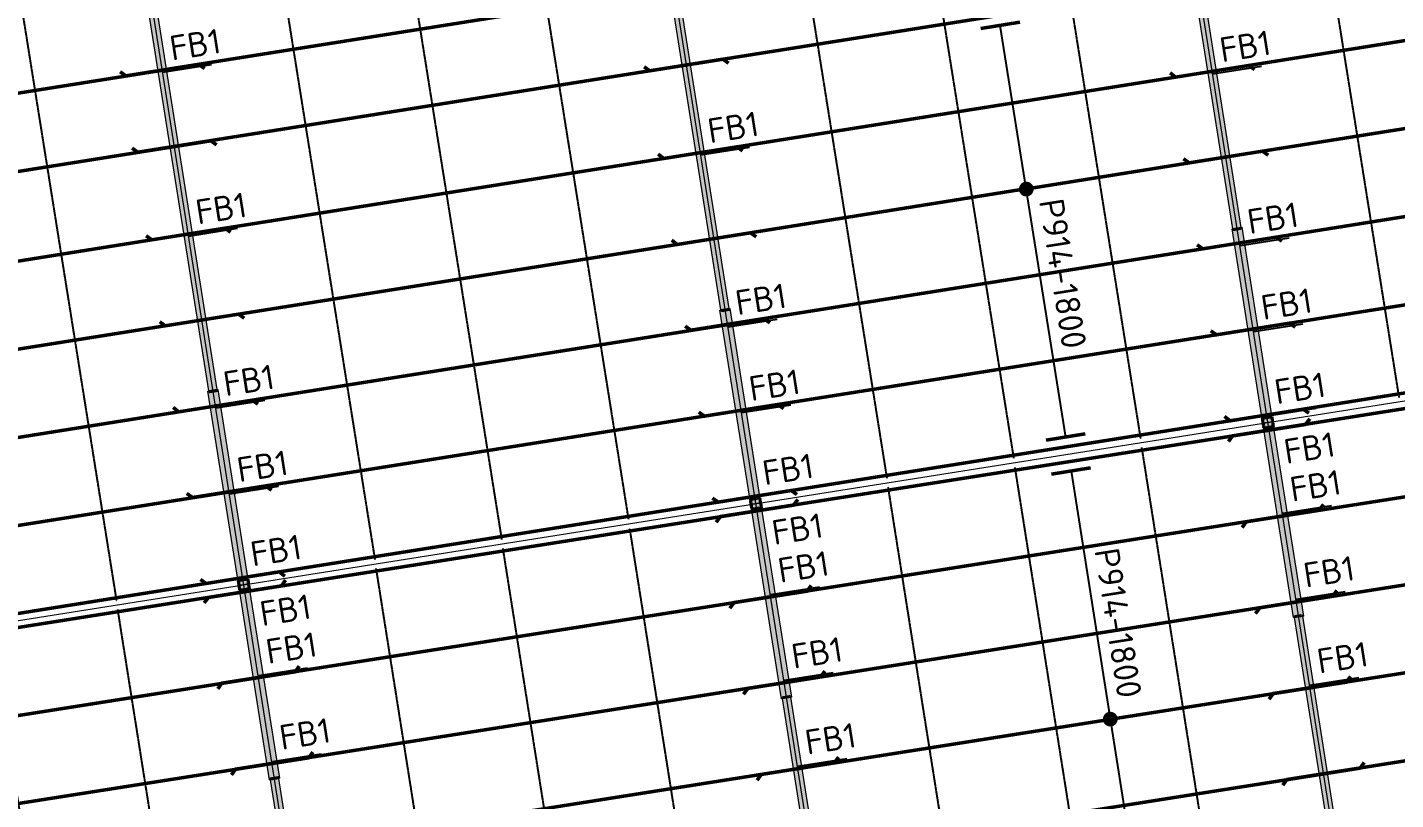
# Model space of a CAD drawing. Header units: millimetres. Extents: x 632 to 248581, y -2790 to 4057238.
# Drawn here: x 82256 to 109969, y 4022633 to 4038276 of the extents above; entities that cross this region are included whole.
import ezdxf

# ---------------------------------------------------------------- set-up
doc = ezdxf.new("R2010")
doc.units = ezdxf.units.MM
for name, pattern in [('Dash', [7, 5, -2]), ('Hidden', [4, 3, -1]), ('Hidden Half', [3, 2, -1])]:
    doc.linetypes.add(name, pattern=pattern)
for name, color, linetype, lineweight in [('S-280-A_STRUCT_FRAME', 2, 'Continuous', 18), ('S-280-M_STRUCT_FRAME', 12, 'Continuous', 13), ('S-280-MH_COLUMN', 52, 'Hidden Half', 13), ('Z-000-T_TEXT', 131, 'Continuous', 25), ('Z-030-M_GRID', 191, 'Continuous', 13), ('Z-060-M_DETAIL', 92, 'Continuous', 25)]:
    doc.layers.add(name, color=color, linetype=linetype, lineweight=lineweight)
doc.styles.add('ISOCPEUR_2', font='isocpeur.ttf', dxfattribs={"height": 500})
doc.styles.add('ISOCPEUR_3', font='isocpeur.ttf', dxfattribs={"height": 2.5})

# ---------------------------------------------------------------- blocks, each defined once
blk = doc.blocks.new('NRP_Framing-Steel-Purlin Z - P916 - EZ250-24-4046601-S6_011 - UPPER PURLIN PLAN - PART 3')
at = {"layer": 'S-280-M_STRUCT_FRAME', "color": 1, "lineweight": 50}
for p, q in [((-2236936, 4023264), (-2249604, 4021266)), ((-2236852, 4023378), (-2236936, 4023264)), ((-2249604, 4021266), (-2249687, 4021152))]:
    blk.add_line(p, q, dxfattribs=at)
blk = doc.blocks.new('NRP_Framing-Steel-Purlin Z - P915 - EZ250-19-4046629-S6_011 - UPPER PURLIN PLAN - PART 3')
at = {"layer": 'S-280-M_STRUCT_FRAME', "color": 3, "lineweight": 50}
for p, q in [((-2250939, 4039280), (-2262790, 4037395)), ((-2250824, 4039198), (-2250939, 4039280)), ((-2262790, 4037395), (-2262904, 4037477))]:
    blk.add_line(p, q, dxfattribs=at)
blk = doc.blocks.new('NRP_Framing-Steel-Purlin Z - P914 - EZ250-15-4047701-S6_011 - UPPER PURLIN PLAN - PART 3')
at = {"layer": 'S-280-M_STRUCT_FRAME', "color": 150, "lineweight": 50}
for p, q in [((-2249506, 4030235), (-2261359, 4028366)), ((-2249423, 4030349), (-2249506, 4030235)), ((-2261359, 4028366), (-2261443, 4028252))]:
    blk.add_line(p, q, dxfattribs=at)
blk = doc.blocks.new('NRP_Framing-Steel-Purlin Z - P916 - EZ250-24-4046602-S6_011 - UPPER PURLIN PLAN - PART 3')
at = {"layer": 'S-280-M_STRUCT_FRAME', "color": 1, "lineweight": 50}
for p, q in [((-2239754, 4041060), (-2252420, 4039044)), ((-2239640, 4040977), (-2239754, 4041060)), ((-2252420, 4039044), (-2252534, 4039127))]:
    blk.add_line(p, q, dxfattribs=at)
blk = doc.blocks.new('NRP_Framing-Steel-Purlin Z - P914 - EZ250-15-4047702-S6_011 - UPPER PURLIN PLAN - PART 3')
at = {"layer": 'S-280-M_STRUCT_FRAME', "color": 150, "lineweight": 50}
for p, q in [((-2249555, 4030544), (-2261406, 4028659)), ((-2249440, 4030462), (-2249555, 4030544)), ((-2261406, 4028659), (-2261520, 4028742))]:
    blk.add_line(p, q, dxfattribs=at)
blk = doc.blocks.new('NRP_Framing-Steel-Purlin Z - P916 - EZ250-24-V12-S6_011 - UPPER PURLIN PLAN - PART 3')
at = {"layer": 'S-280-M_STRUCT_FRAME', "color": 1, "lineweight": 50}
for p, q in [((-2237492, 4026778), (-2242944, 4025918)), ((-2237409, 4026892), (-2237492, 4026778)), ((-2243238, 4025872), (-2250161, 4024780)), ((-2250161, 4024780), (-2250244, 4024666))]:
    blk.add_line(p, q, dxfattribs=at)
blk = doc.blocks.new('NRP_Framing-Steel-Purlin Z - P914 - EZ250-15-V13-S6_011 - UPPER PURLIN PLAN - PART 3')
at = {"layer": 'S-280-M_STRUCT_FRAME', "color": 150, "lineweight": 50}
for p, q in [((-2248596, 4025128), (-2248679, 4025014)), ((-2248679, 4025014), (-2253315, 4024282)), ((-2253610, 4024236), (-2260532, 4023144)), ((-2260532, 4023144), (-2260616, 4023030))]:
    blk.add_line(p, q, dxfattribs=at)
blk = doc.blocks.new('NRP_Framing-Steel-Purlin Z - P916 - EZ250-24-V17-S6_011 - UPPER PURLIN PLAN - PART 3')
at = {"layer": 'S-280-M_STRUCT_FRAME', "color": 1, "lineweight": 50}
for p, q in [((-2239198, 4037546), (-2244649, 4036678)), ((-2239083, 4037463), (-2239198, 4037546)), ((-2244942, 4036632), (-2251863, 4035530)), ((-2251863, 4035530), (-2251978, 4035613))]:
    blk.add_line(p, q, dxfattribs=at)
blk = doc.blocks.new('NRP_Framing-Steel-Purlin Z - P914 - EZ250-15-V18-S6_011 - UPPER PURLIN PLAN - PART 3')
at = {"layer": 'S-280-M_STRUCT_FRAME', "color": 150, "lineweight": 50}
for p, q in [((-2250382, 4035766), (-2255017, 4035029)), ((-2250268, 4035684), (-2250382, 4035766)), ((-2255312, 4034982), (-2262233, 4033881)), ((-2262233, 4033881), (-2262347, 4033963))]:
    blk.add_line(p, q, dxfattribs=at)
blk = doc.blocks.new('NRP_Bridging Plan _v2_ - 3 Rows-4056086-S6_011 - UPPER PURLIN PLAN - PART 3')
at = {"layer": 'Z-060-M_DETAIL', "linetype": 'Hidden'}
for p, q in [((2270, 10164), (2270, -9588)), ((4870, 10164), (4870, -9588)), ((7470, 10164), (7470, -9588))]:
    blk.add_line(p, q, dxfattribs=at)
blk = doc.blocks.new('NRP_Bridging Plan _v2_ - 3 Rows-4056164-S6_011 - UPPER PURLIN PLAN - PART 3')
at = {"layer": 'Z-060-M_DETAIL', "linetype": 'Hidden'}
for p, q in [((2270, -10100), (2270, 9588)), ((4870, -10100), (4870, 9588)), ((7470, -10100), (7470, 9588))]:
    blk.add_line(p, q, dxfattribs=at)
blk = doc.blocks.new('NRP_Extent _v2_ - 1-200-4253790-S6_011 - UPPER PURLIN PLAN - PART 3')
at = {"layer": 'Z-060-M_DETAIL'}
blk.add_hatch(color=256, dxfattribs=at).paths.add_polyline_path([(-145, 39), (-150, 0), (-145, -39), (-130, -75), (-106, -106), (-75, -130), (-39, -145), (0, -150), (39, -145), (75, -130), (106, -106), (130, -75), (145, -39), (150, 0), (145, 39), (130, 75), (106, 106), (75, 130), (39, 145), (0, 150), (-39, 145), (-75, 130), (-106, 106), (-130, 75)])
at = {"layer": 'Z-060-M_DETAIL', "lineweight": 50}
for p, q in [((-3358, 400), (-3358, -400)), ((5087, 400), (5087, -400))]:
    blk.add_line(p, q, dxfattribs=at)
at = {"layer": 'Z-060-M_DETAIL'}
blk.add_line((5087, 0), (-3358, 0), dxfattribs=at)
blk = doc.blocks.new('NRP_Extent _v2_ - 1-200-4253866-S6_011 - UPPER PURLIN PLAN - PART 3')
at = {"layer": 'Z-060-M_DETAIL'}
blk.add_hatch(color=256, dxfattribs=at).paths.add_polyline_path([(145, -39), (150, 0), (145, 39), (130, 75), (106, 106), (75, 130), (39, 145), (0, 150), (-39, 145), (-75, 130), (-106, 106), (-130, 75), (-145, 39), (-150, 0), (-145, -39), (-129, -76), (-106, -106), (-75, -130), (-39, -145), (0, -150), (39, -145), (75, -130), (106, -106), (130, -75)])
at = {"layer": 'Z-060-M_DETAIL', "lineweight": 50}
for p, q in [((-3358, -400), (-3358, 400)), ((5087, -400), (5087, 400))]:
    blk.add_line(p, q, dxfattribs=at)
at = {"layer": 'Z-060-M_DETAIL'}
blk.add_line((5087, 0), (-3358, 0), dxfattribs=at)
blk = doc.blocks.new('NRP_Fly Brace BN - FB1-4028766-S6_011 - UPPER PURLIN PLAN - PART 3')
at = {"layer": 'Z-000-T_TEXT'}
blk.add_line((0, 0), (5, 0), dxfattribs=at)
at = {"layer": 'Z-000-T_TEXT', "lineweight": 13, "insert": (1.11, 3.49), "char_height": 2.5, "width": 6.0928, "attachment_point": 1, "style": 'ISOCPEUR_3'}
blk.add_mtext('FB1', dxfattribs=at)
blk = doc.blocks.new('NRP_Fly Brace BN - FB1-4067984-S6_011 - UPPER PURLIN PLAN - PART 3')
at = {"layer": 'Z-000-T_TEXT'}
blk.add_line((0, 0), (5, 0), dxfattribs=at)
at = {"layer": 'Z-000-T_TEXT', "lineweight": 13, "insert": (1.11, -1.27), "char_height": 2.5, "width": 6.0928, "attachment_point": 1, "style": 'ISOCPEUR_3'}
blk.add_mtext('FB1', dxfattribs=at)

msp = doc.modelspace()

# ---------------------------------------------------------------- hatches: boundary and pattern name
at = {"layer": 'S-280-M_STRUCT_FRAME'}
for points in [[(106673.3, 4034196.6), (106842.2, 4034223.3), (105049.3, 4045542.5), (104880.4, 4045515.7), (106668.6, 4034225.7)], [(96302.5, 4032554), (96471.4, 4032580.7), (94697.6, 4043779.8), (94528.7, 4043753.1), (96064, 4034060)], [(85931.8, 4030911.4), (86100.7, 4030938.1), (84326.9, 4042137.2), (84158, 4042110.4)], [(107278.1, 4030256.2), (107484.6, 4030288.9), (106861, 4034225.7), (106654.6, 4034193), (106675.7, 4034060)], [(106842.2, 4034223.3), (106778.9, 4034212.7), (106783.8, 4034213.5)], [(96907.4, 4028613.6), (97113.9, 4028646.3), (96490.3, 4032583.3), (96283.8, 4032550.6)], [(96471.4, 4032580.7), (96435.7, 4032574.7), (96438.7, 4032575.1)], [(86536.7, 4026971), (86743.1, 4027003.7), (86119.5, 4030940.7), (85913.1, 4030908)], [(86100.7, 4030938.1), (86065, 4030932.1), (86067.9, 4030932.5)], [(107484.6, 4030288.9), (107278.1, 4030256.2), (107901.7, 4026319.4), (108108.1, 4026352)], [(97531, 4024676.5), (97737.4, 4024709.2), (97113.9, 4028646.3), (96907.4, 4028613.6), (97323.7, 4025985.4)], [(87160.3, 4023033.9), (87366.7, 4023066.6), (86743.1, 4027003.7), (86536.7, 4026971), (86692.8, 4025985.4)], [(109705.4, 4015052.9), (109874.3, 4015079.7), (108089.4, 4026348.6), (107920.5, 4026321.8), (109252.8, 4017910.8)], [(108089.4, 4026348.6), (108042.3, 4026341.6), (108038.4, 4026341)], [(108089.4, 4026348.6), (108089.4, 4026349.1), (108042.3, 4026341.6)], [(99323.7, 4013480.1), (99492.6, 4013506.9), (97718.7, 4024705.9), (97549.8, 4024679.2), (98621.9, 4017910.8)], [(97718.7, 4024705.9), (97694.6, 4024702.4), (97692.4, 4024702.1)], [(97718.7, 4024705.9), (97716.8, 4024705.9), (97694.6, 4024702.4)], [(87348, 4023063.3), (87179.1, 4023036.6), (88952.9, 4011837.5), (89121.8, 4011864.2)], [(87348, 4023063.3), (87323.9, 4023059.8), (87321.7, 4023059.4)], [(87348, 4023063.3), (87346.1, 4023063.3), (87323.9, 4023059.8)]]:
    msp.add_hatch(color=9, dxfattribs=at).paths.add_polyline_path(points)

# ---------------------------------------------------------------- linework, layer by layer
at = {"layer": 'S-280-M_STRUCT_FRAME', "color": 55}
for p, q in [((106673.3, 4034196.6), (104880.4, 4045515.7)), ((106842.2, 4034223.3), (105049.3, 4045542.5)), ((96302.5, 4032554), (94528.7, 4043753.1)), ((96471.4, 4032580.7), (94697.6, 4043779.8)), ((85931.8, 4030911.4), (84158, 4042110.4)), ((86100.7, 4030938.1), (84326.9, 4042137.2)), ((106654.6, 4034193), (106861, 4034225.7)), ((107278.1, 4030256.2), (106654.6, 4034193)), ((106842.2, 4034223.3), (106673.3, 4034196.6)), ((106673.3, 4034196.6), (106673.4, 4034195.7)), ((106842.3, 4034222.5), (106842.2, 4034223.3)), ((107484.6, 4030288.9), (106861, 4034225.7)), ((96283.8, 4032550.6), (96490.3, 4032583.3)), ((96471.4, 4032580.7), (96302.5, 4032554)), ((97113.9, 4028646.3), (96490.3, 4032583.3)), ((96907.4, 4028613.6), (96283.8, 4032550.6)), ((85913.1, 4030908), (86119.5, 4030940.7)), ((86536.7, 4026971), (85913.1, 4030908)), ((86100.7, 4030938.1), (85931.8, 4030911.4)), ((86743.1, 4027003.7), (86119.5, 4030940.7)), ((107278.1, 4030256.2), (107484.6, 4030288.9)), ((107484.6, 4030288.9), (107278.1, 4030256.2)), ((107901.7, 4026319.4), (107278.1, 4030256.2)), ((108108.1, 4026352), (107484.6, 4030288.9)), ((96907.4, 4028613.6), (97113.9, 4028646.3)), ((97113.9, 4028646.3), (96907.4, 4028613.6)), ((97531, 4024676.5), (96907.4, 4028613.6)), ((97737.4, 4024709.2), (97113.9, 4028646.3)), ((86536.7, 4026971), (86743.1, 4027003.7)), ((86743.1, 4027003.7), (86536.7, 4026971)), ((87160.3, 4023033.9), (86536.7, 4026971)), ((87366.7, 4023066.6), (86743.1, 4027003.7)), ((108108.1, 4026352), (107901.7, 4026319.4)), ((107920.4, 4026322.7), (107920.5, 4026321.8)), ((107920.5, 4026321.8), (108089.4, 4026348.6)), ((109705.4, 4015052.9), (107920.5, 4026321.8)), ((108089.4, 4026348.6), (108089.3, 4026349.4)), ((109874.3, 4015079.7), (108089.4, 4026348.6)), ((97737.4, 4024709.2), (97531, 4024676.5)), ((97549.8, 4024679.2), (97718.7, 4024705.9)), ((99323.7, 4013480.1), (97549.8, 4024679.2)), ((99492.6, 4013506.9), (97718.7, 4024705.9)), ((87366.7, 4023066.6), (87160.3, 4023033.9)), ((87179.1, 4023036.6), (87348, 4023063.3)), ((88952.9, 4011837.5), (87179.1, 4023036.6)), ((89121.8, 4011864.2), (87348, 4023063.3))]:
    msp.add_line(p, q, dxfattribs=at)
at = {"layer": 'S-280-M_STRUCT_FRAME', "color": 55, "linetype": 'Dash'}
for p, q in [((106673.4, 4034195.7), (106754.4, 4034208.6)), ((106673.4, 4034195.7), (106677.9, 4034167.1)), ((106759, 4034180), (106677.9, 4034167.1)), ((106677.9, 4034167.1), (106678.1, 4034166.3)), ((106678.1, 4034166.3), (106847, 4034193)), ((106754.4, 4034208.6), (106759, 4034180)), ((106761.2, 4034209.7), (106842.3, 4034222.5)), ((106765.8, 4034181), (106761.2, 4034209.7)), ((106761.2, 4034209.7), (106761.2, 4034209.7)), ((106846.8, 4034193.9), (106765.8, 4034181)), ((106846.8, 4034193.9), (106842.3, 4034222.5)), ((106847, 4034193), (106846.8, 4034193.9)), ((96390.7, 4032566.9), (96471.6, 4032579.7)), ((96471.6, 4032579.7), (96471.4, 4032580.7)), ((96476.1, 4032551.1), (96471.6, 4032579.7)), ((96302.5, 4032554), (96302.7, 4032553)), ((96302.7, 4032553), (96383.5, 4032565.8)), ((96302.7, 4032553), (96307.2, 4032524.4)), ((96388.1, 4032537.2), (96307.2, 4032524.4)), ((96307.2, 4032524.4), (96307.4, 4032523.4)), ((96307.4, 4032523.4), (96476.3, 4032550.1)), ((96383.5, 4032565.8), (96388.1, 4032537.2)), ((96390.7, 4032566.9), (96390.7, 4032567)), ((96395.3, 4032538.3), (96390.7, 4032566.9)), ((96476.1, 4032551.1), (96395.3, 4032538.3)), ((96476.3, 4032550.1), (96476.1, 4032551.1)), ((85931.8, 4030911.4), (85932, 4030910.4)), ((85932, 4030910.4), (86012.8, 4030923.2)), ((85932, 4030910.3), (85936.5, 4030881.7)), ((85936.7, 4030880.8), (86105.6, 4030907.5)), ((86012.8, 4030923.2), (86017.4, 4030894.5)), ((86020, 4030924.3), (86100.9, 4030937.1)), ((86020, 4030924.3), (86020, 4030924.4)), ((86024.6, 4030895.7), (86020, 4030924.3)), ((86105.4, 4030908.5), (86024.6, 4030895.7)), ((86100.9, 4030937.1), (86100.7, 4030938.1)), ((86105.4, 4030908.5), (86100.9, 4030937.1)), ((86105.6, 4030907.5), (86105.4, 4030908.5)), ((86017.4, 4030894.5), (85936.5, 4030881.7)), ((85936.5, 4030881.7), (85936.7, 4030880.8)), ((108084.6, 4026378.9), (107915.7, 4026352.1)), ((107915.7, 4026352.1), (107915.9, 4026351.3)), ((107915.9, 4026351.3), (107996.9, 4026364.1)), ((107915.9, 4026351.3), (107920.4, 4026322.7)), ((108001.5, 4026335.5), (107920.4, 4026322.7)), ((107996.9, 4026364.1), (108001.5, 4026335.5)), ((108003.7, 4026365.2), (108084.8, 4026378.1)), ((108008.3, 4026336.6), (108003.7, 4026365.2)), ((108089.3, 4026349.4), (108008.3, 4026336.6)), ((108008.3, 4026336.5), (108008.3, 4026336.6)), ((108084.8, 4026378.1), (108084.6, 4026378.9)), ((108089.3, 4026349.5), (108084.8, 4026378.1)), ((97713.9, 4024736.5), (97545, 4024709.8)), ((97545, 4024709.8), (97545.1, 4024708.8)), ((97545.1, 4024708.8), (97626, 4024721.6)), ((97545.1, 4024708.8), (97549.7, 4024680.2)), ((97630.5, 4024693), (97549.7, 4024680.2)), ((97549.7, 4024680.2), (97549.8, 4024679.2)), ((97626, 4024721.6), (97630.5, 4024693)), ((97633.2, 4024722.7), (97714, 4024735.6)), ((97637.7, 4024694.1), (97633.2, 4024722.7)), ((97718.6, 4024706.9), (97637.7, 4024694.1)), ((97637.7, 4024694), (97637.7, 4024694.1)), ((97714, 4024735.6), (97713.9, 4024736.5)), ((97718.6, 4024707), (97714, 4024735.6)), ((97718.7, 4024705.9), (97718.6, 4024706.9)), ((87343.2, 4023093.9), (87174.3, 4023067.2)), ((87174.3, 4023067.2), (87174.4, 4023066.2)), ((87174.4, 4023066.2), (87255.3, 4023079)), ((87174.4, 4023066.2), (87178.9, 4023037.6)), ((87259.8, 4023050.4), (87179, 4023037.5)), ((87179, 4023037.5), (87179.1, 4023036.6)), ((87255.3, 4023079), (87259.8, 4023050.4)), ((87262.5, 4023080.1), (87343.3, 4023092.9)), ((87267, 4023051.5), (87262.5, 4023080.1)), ((87347.9, 4023064.3), (87267, 4023051.5)), ((87267, 4023051.4), (87267, 4023051.5)), ((87343.3, 4023092.9), (87343.2, 4023093.9)), ((87347.8, 4023064.3), (87343.3, 4023092.9)), ((87348, 4023063.3), (87347.9, 4023064.3))]:
    msp.add_line(p, q, dxfattribs=at)
at = {"layer": 'S-280-MH_COLUMN', "lineweight": 35}
for p, q in [((107266.9, 4030356.1), (107464.4, 4030387.4)), ((107298.2, 4030158.6), (107266.9, 4030356.1)), ((107459.4, 4030380.6), (107273.7, 4030351.2)), ((107488.8, 4030194.9), (107459.4, 4030380.6)), ((107464.4, 4030387.4), (107495.7, 4030189.9)), ((107273.7, 4030351.2), (107303.1, 4030165.5)), ((107495.7, 4030189.9), (107298.2, 4030158.6)), ((107303.1, 4030165.5), (107488.8, 4030194.9)), ((96896.1, 4028713.5), (97093.7, 4028744.8)), ((96927.4, 4028516), (96896.1, 4028713.5)), ((97088.7, 4028737.9), (96903, 4028708.5)), ((96903, 4028708.5), (96932.4, 4028522.8)), ((97118.1, 4028552.3), (97088.7, 4028737.9)), ((97093.7, 4028744.8), (97125, 4028547.3)), ((97125, 4028547.3), (96927.4, 4028516)), ((96932.4, 4028522.8), (97118.1, 4028552.3)), ((86525.4, 4027070.9), (86723, 4027102.2)), ((86556.7, 4026873.4), (86525.4, 4027070.9)), ((86718, 4027095.3), (86532.3, 4027065.9)), ((86532.3, 4027065.9), (86561.7, 4026880.2)), ((86747.4, 4026909.6), (86718, 4027095.3)), ((86723, 4027102.2), (86754.3, 4026904.7)), ((86754.3, 4026904.7), (86556.7, 4026873.4)), ((86561.7, 4026880.2), (86747.4, 4026909.6))]:
    msp.add_line(p, q, dxfattribs=at)
at = {"layer": 'Z-030-M_GRID'}
for p, q in [((111552.4, 4003938.6), (103511.6, 4054704.1)), ((101181.7, 4002296), (93140.9, 4053061.5)), ((90811, 4000653.3), (82770.2, 4051418.9)), ((33625.3, 4018590.3), (130256.7, 4033895.8))]:
    msp.add_line(p, q, dxfattribs=at)

# ---------------------------------------------------------------- block references
at = {"layer": 'S-280-M_STRUCT_FRAME', "color": 3, "lineweight": 50}
for p in [(2357652.5, 0), (2336423.5, -207), (2347038, -103.5), (2347282.9, -1649.7), (2336668.4, -1753.2), (2336913.3, -3299.4)]:
    msp.add_blockref('NRP_Framing-Steel-Purlin Z - P915 - EZ250-19-4046629-S6_011 - UPPER PURLIN PLAN - PART 3', p, dxfattribs=at)
at = {"layer": 'S-280-M_STRUCT_FRAME', "color": 1, "lineweight": 50}
for name, p in [('NRP_Framing-Steel-Purlin Z - P916 - EZ250-24-4046602-S6_011 - UPPER PURLIN PLAN - PART 3', (2357933.4, -1773.4)), ('NRP_Framing-Steel-Purlin Z - P916 - EZ250-24-V17-S6_011 - UPPER PURLIN PLAN - PART 3', (2357652.5, 0)), ('NRP_Framing-Steel-Purlin Z - P916 - EZ250-24-4046602-S6_011 - UPPER PURLIN PLAN - PART 3', (2358484.8, -5254.6)), ('NRP_Framing-Steel-Purlin Z - P916 - EZ250-24-4046602-S6_011 - UPPER PURLIN PLAN - PART 3', (2358760.5, -6995.1)), ('NRP_Framing-Steel-Purlin Z - P916 - EZ250-24-4046602-S6_011 - UPPER PURLIN PLAN - PART 3', (2359036.2, -8735.7)), ('NRP_Framing-Steel-Purlin Z - P916 - EZ250-24-4046601-S6_011 - UPPER PURLIN PLAN - PART 3', (2356268.9, 8735.7)), ('NRP_Framing-Steel-Purlin Z - P916 - EZ250-24-4046601-S6_011 - UPPER PURLIN PLAN - PART 3', (2356544.6, 6995.1)), ('NRP_Framing-Steel-Purlin Z - P916 - EZ250-24-4046601-S6_011 - UPPER PURLIN PLAN - PART 3', (2356820.3, 5254.6)), ('NRP_Framing-Steel-Purlin Z - P916 - EZ250-24-V12-S6_011 - UPPER PURLIN PLAN - PART 3', (2357652.5, 0)), ('NRP_Framing-Steel-Purlin Z - P916 - EZ250-24-4046601-S6_011 - UPPER PURLIN PLAN - PART 3', (2357371.6, 1773.4)), ('NRP_Framing-Steel-Purlin Z - P916 - EZ250-24-4046601-S6_011 - UPPER PURLIN PLAN - PART 3', (2357652.5, 0))]:
    msp.add_blockref(name, p, dxfattribs=at)
at = {"layer": 'S-280-M_STRUCT_FRAME', "color": 150, "lineweight": 50}
for name, p in [('NRP_Framing-Steel-Purlin Z - P914 - EZ250-15-4047702-S6_011 - UPPER PURLIN PLAN - PART 3', (2356549.8, 6962.3)), ('NRP_Framing-Steel-Purlin Z - P914 - EZ250-15-4047702-S6_011 - UPPER PURLIN PLAN - PART 3', (2346180.2, 5312.6)), ('NRP_Framing-Steel-Purlin Z - P914 - EZ250-15-V18-S6_011 - UPPER PURLIN PLAN - PART 3', (2357652.5, 0)), ('NRP_Framing-Steel-Purlin Z - P914 - EZ250-15-4047702-S6_011 - UPPER PURLIN PLAN - PART 3', (2335810.6, 3662.9)), ('NRP_Framing-Steel-Purlin Z - P914 - EZ250-15-4047702-S6_011 - UPPER PURLIN PLAN - PART 3', (2346455.9, 3572)), ('NRP_Framing-Steel-Purlin Z - P914 - EZ250-15-4047702-S6_011 - UPPER PURLIN PLAN - PART 3', (2357101.2, 3481.1)), ('NRP_Framing-Steel-Purlin Z - P914 - EZ250-15-4047702-S6_011 - UPPER PURLIN PLAN - PART 3', (2336086.3, 1922.3)), ('NRP_Framing-Steel-Purlin Z - P914 - EZ250-15-4047702-S6_011 - UPPER PURLIN PLAN - PART 3', (2346731.6, 1831.4)), ('NRP_Framing-Steel-Purlin Z - P914 - EZ250-15-4047702-S6_011 - UPPER PURLIN PLAN - PART 3', (2357376.8, 1740.6)), ('NRP_Framing-Steel-Purlin Z - P914 - EZ250-15-4047702-S6_011 - UPPER PURLIN PLAN - PART 3', (2336362, 181.7)), ('NRP_Framing-Steel-Purlin Z - P914 - EZ250-15-4047702-S6_011 - UPPER PURLIN PLAN - PART 3', (2347007.2, 90.9)), ('NRP_Framing-Steel-Purlin Z - P914 - EZ250-15-4047702-S6_011 - UPPER PURLIN PLAN - PART 3', (2357652.5, 0)), ('NRP_Framing-Steel-Purlin Z - P914 - EZ250-15-4047701-S6_011 - UPPER PURLIN PLAN - PART 3', (2357652.5, 0)), ('NRP_Framing-Steel-Purlin Z - P914 - EZ250-15-4047702-S6_011 - UPPER PURLIN PLAN - PART 3', (2336637.6, -1558.8)), ('NRP_Framing-Steel-Purlin Z - P914 - EZ250-15-4047702-S6_011 - UPPER PURLIN PLAN - PART 3', (2347282.9, -1649.7)), ('NRP_Framing-Steel-Purlin Z - P914 - EZ250-15-4047701-S6_011 - UPPER PURLIN PLAN - PART 3', (2347280.7, -1635.5)), ('NRP_Framing-Steel-Purlin Z - P914 - EZ250-15-4047701-S6_011 - UPPER PURLIN PLAN - PART 3', (2357928.2, -1740.6)), ('NRP_Framing-Steel-Purlin Z - P914 - EZ250-15-4047702-S6_011 - UPPER PURLIN PLAN - PART 3', (2336913.3, -3299.4)), ('NRP_Framing-Steel-Purlin Z - P914 - EZ250-15-4047701-S6_011 - UPPER PURLIN PLAN - PART 3', (2336908.9, -3271.1)), ('NRP_Framing-Steel-Purlin Z - P914 - EZ250-15-4047701-S6_011 - UPPER PURLIN PLAN - PART 3', (2347556.4, -3376.1)), ('NRP_Framing-Steel-Purlin Z - P914 - EZ250-15-4047701-S6_011 - UPPER PURLIN PLAN - PART 3', (2358203.9, -3481.1)), ('NRP_Framing-Steel-Purlin Z - P914 - EZ250-15-4047701-S6_011 - UPPER PURLIN PLAN - PART 3', (2337184.5, -5011.7)), ('NRP_Framing-Steel-Purlin Z - P914 - EZ250-15-4047701-S6_011 - UPPER PURLIN PLAN - PART 3', (2347832.1, -5116.7)), ('NRP_Framing-Steel-Purlin Z - P914 - EZ250-15-V13-S6_011 - UPPER PURLIN PLAN - PART 3', (2357652.5, 0)), ('NRP_Framing-Steel-Purlin Z - P914 - EZ250-15-4047701-S6_011 - UPPER PURLIN PLAN - PART 3', (2337460.2, -6752.2)), ('NRP_Framing-Steel-Purlin Z - P914 - EZ250-15-4047701-S6_011 - UPPER PURLIN PLAN - PART 3', (2348107.8, -6857.3)), ('NRP_Framing-Steel-Purlin Z - P914 - EZ250-15-4047701-S6_011 - UPPER PURLIN PLAN - PART 3', (2358755.3, -6962.3))]:
    msp.add_blockref(name, p, dxfattribs=at)
at = {"layer": 'Z-000-T_TEXT', "lineweight": 13, "xscale": 200, "yscale": 200, "zscale": 200}
for name, p, rotation in [('NRP_Fly Brace BN - FB1-4028766-S6_011 - UPPER PURLIN PLAN - PART 3', (84995.5, 4037369.1), 9.039724395096867), ('NRP_Fly Brace BN - FB1-4028766-S6_011 - UPPER PURLIN PLAN - PART 3', (106262.8, 4037334.8), 9.039724395096867), ('NRP_Fly Brace BN - FB1-4028766-S6_011 - UPPER PURLIN PLAN - PART 3', (95892, 4035692.2), 9.039724395096867), ('NRP_Fly Brace BN - FB1-4028766-S6_011 - UPPER PURLIN PLAN - PART 3', (85521.3, 4034049.5), 9.039724395096867), ('NRP_Fly Brace BN - FB1-4028766-S6_011 - UPPER PURLIN PLAN - PART 3', (106822.1, 4033855), 8.960932366605096), ('NRP_Fly Brace BN - FB1-4028766-S6_011 - UPPER PURLIN PLAN - PART 3', (96451.4, 4032212.4), 8.960932366605096), ('NRP_Fly Brace BN - FB1-4028766-S6_011 - UPPER PURLIN PLAN - PART 3', (107099, 4032114.6), 8.960932366605096), ('NRP_Fly Brace BN - FB1-4028766-S6_011 - UPPER PURLIN PLAN - PART 3', (86080.7, 4030569.7), 8.960932366605096), ('NRP_Fly Brace BN - FB1-4028766-S6_011 - UPPER PURLIN PLAN - PART 3', (96728.3, 4030472), 8.960932366605096), ('NRP_Fly Brace BN - FB1-4028766-S6_011 - UPPER PURLIN PLAN - PART 3', (107371.7, 4030409.2), 8.960932366605096), ('NRP_Fly Brace BN - FB1-4067984-S6_011 - UPPER PURLIN PLAN - PART 3', (107414.4, 4030139.6), 9.039724409497737), ('NRP_Fly Brace BN - FB1-4028766-S6_011 - UPPER PURLIN PLAN - PART 3', (86357.6, 4028829.4), 8.960932366605096), ('NRP_Fly Brace BN - FB1-4028766-S6_011 - UPPER PURLIN PLAN - PART 3', (97001, 4028766.6), 8.960932366605096), ('NRP_Fly Brace BN - FB1-4028766-S6_011 - UPPER PURLIN PLAN - PART 3', (107684.6, 4028433.9), 8.960932366605096), ('NRP_Fly Brace BN - FB1-4067984-S6_011 - UPPER PURLIN PLAN - PART 3', (97043.7, 4028496.9), 9.039724409497737), ('NRP_Fly Brace BN - FB1-4028766-S6_011 - UPPER PURLIN PLAN - PART 3', (86630.3, 4027124), 8.960932366605096), ('NRP_Fly Brace BN - FB1-4028766-S6_011 - UPPER PURLIN PLAN - PART 3', (97313.9, 4026791.2), 8.960932366605096), ('NRP_Fly Brace BN - FB1-4028766-S6_011 - UPPER PURLIN PLAN - PART 3', (107959.1, 4026693.2), 8.960932366605096), ('NRP_Fly Brace BN - FB1-4067984-S6_011 - UPPER PURLIN PLAN - PART 3', (86673, 4026854.3), 9.039724409497737), ('NRP_Fly Brace BN - FB1-4028766-S6_011 - UPPER PURLIN PLAN - PART 3', (86943.2, 4025148.6), 8.960932366605096), ('NRP_Fly Brace BN - FB1-4028766-S6_011 - UPPER PURLIN PLAN - PART 3', (97588.4, 4025050.5), 8.960932366605096), ('NRP_Fly Brace BN - FB1-4028766-S6_011 - UPPER PURLIN PLAN - PART 3', (108233.6, 4024952.3), 8.960932366605096), ('NRP_Fly Brace BN - FB1-4028766-S6_011 - UPPER PURLIN PLAN - PART 3', (87217.6, 4023407.9), 8.960932366605096), ('NRP_Fly Brace BN - FB1-4028766-S6_011 - UPPER PURLIN PLAN - PART 3', (97862.9, 4023309.7), 8.960932366605096)]:
    msp.add_blockref(name, p, dxfattribs=dict(at, rotation=rotation))
at = {"layer": 'Z-060-M_DETAIL', "linetype": 'Hidden'}
for name, p, rotation in [('NRP_Bridging Plan _v2_ - 3 Rows-4056164-S6_011 - UPPER PURLIN PLAN - PART 3', (115898.4, 4041426), 189.0791391923992), ('NRP_Bridging Plan _v2_ - 3 Rows-4056164-S6_011 - UPPER PURLIN PLAN - PART 3', (105527.7, 4039783.3), 189.0791391923992), ('NRP_Bridging Plan _v2_ - 3 Rows-4056164-S6_011 - UPPER PURLIN PLAN - PART 3', (95157, 4038140.7), 189.0791391923992), ('NRP_Bridging Plan _v2_ - 3 Rows-4056164-S6_011 - UPPER PURLIN PLAN - PART 3', (84786.3, 4036498.1), 189.0791391923992), ('NRP_Bridging Plan _v2_ - 3 Rows-4056086-S6_011 - UPPER PURLIN PLAN - PART 3', (108571, 4020654.5), 189.0003095978028), ('NRP_Bridging Plan _v2_ - 3 Rows-4056086-S6_011 - UPPER PURLIN PLAN - PART 3', (98200.3, 4019011.8), 189.0003095978028), ('NRP_Bridging Plan _v2_ - 3 Rows-4056086-S6_011 - UPPER PURLIN PLAN - PART 3', (87829.6, 4017369.2), 189.0003095978028)]:
    msp.add_blockref(name, p, dxfattribs=dict(at, rotation=rotation))
at = {"layer": 'Z-060-M_DETAIL'}
for name, p, rotation in [('NRP_Extent _v2_ - 1-200-4253866-S6_011 - UPPER PURLIN PLAN - PART 3', (102488.4, 4035000.7), 279.0397244096842), ('NRP_Extent _v2_ - 1-200-4253790-S6_011 - UPPER PURLIN PLAN - PART 3', (104189, 4024263.8), 98.96093236660886)]:
    msp.add_blockref(name, p, dxfattribs=dict(at, rotation=rotation))

# ---------------------------------------------------------------- texts
at = {"layer": 'S-280-A_STRUCT_FRAME', "lineweight": 13, "char_height": 500, "width": 3735.864, "attachment_point": 1, "style": 'ISOCPEUR_2'}
for insert, rotation in [((103234.2, 4034840.1), 279.03972), ((104357.3, 4027763.4), 278.96093)]:
    msp.add_mtext('P914-1800', dxfattribs=dict(at, insert=insert, rotation=rotation))

doc.saveas('drawing.dxf')
